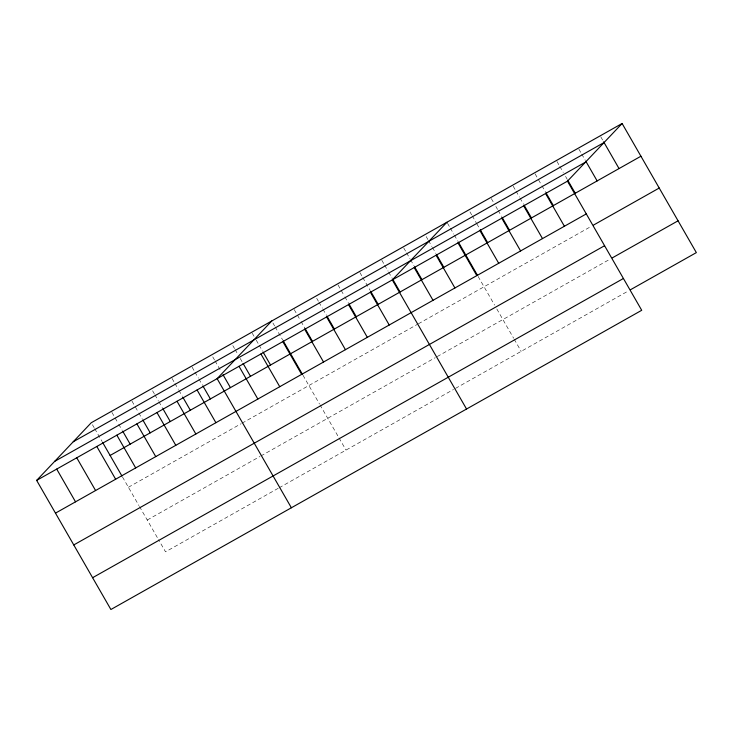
<?xml version="1.0" encoding="UTF-8"?>
<svg xmlns="http://www.w3.org/2000/svg" width="733" height="733" viewBox="0 0 733 733"><rect width="100%" height="100%" fill="white"/><g stroke="black" fill="none" stroke-linecap="round" stroke-linejoin="round"><path stroke-width="0.55" stroke-dasharray="3.67 2.75" d="M128.403 487.253L241.084 423.738M242.037 423.198L417.361 324.371M418.36 323.803L591.54 226.185M147.241 520.018L259.922 456.503M260.875 455.963L435.21 357.695M437.207 356.577L610.378 258.951M278.21 488.306L165.53 551.83L158.539 539.662M279.163 487.775L453.498 389.498M455.495 388.38L628.667 290.754M600.776 136.824L603.057 140.791M578.887 149.166L581.168 153.133M581.736 154.132L585.154 160.078M556.988 161.507L559.27 165.484M559.838 166.473L563.265 172.42M565.546 176.396L567.26 179.365M535.09 173.858L537.94 178.815M538.517 179.805L541.366 184.771M541.934 185.761L545.361 191.716M513.192 186.2L515.473 190.168M516.05 191.157L519.468 197.113M520.036 198.102L523.463 204.058M491.293 198.542L493.584 202.51M495.865 206.477L497.57 209.455M498.147 210.444L501.564 216.4M469.972 211.874L471.685 214.851M472.254 215.841L476.248 222.786M476.816 223.776L479.666 228.742M447.506 223.226L449.787 227.193M450.355 228.183L453.782 234.139M454.35 235.128L457.777 241.084M478.136 276.488L494.583 305.093M496.8 308.941L513.65 338.252M514.19 339.187L521.181 351.345M426.175 236.557L427.889 239.535M428.466 240.525L431.884 246.48M432.452 247.47L435.878 253.426M403.709 247.91L406 251.877M406.568 252.867L409.985 258.822M410.562 259.812L413.98 265.767M381.82 260.252L384.101 264.219M384.669 265.218L388.096 271.164M388.664 272.163L392.082 278.109M359.921 272.594L362.203 276.561M362.771 277.56L370.192 290.451M338.023 284.935L344.299 295.848M344.867 296.847L348.294 302.793M316.702 298.276L318.406 301.254M318.983 302.243L322.401 308.199M322.978 309.189L326.396 315.144M294.235 309.628L300.512 320.541M301.08 321.53L305.075 328.476M272.905 322.96L274.618 325.938M275.187 326.927L282.608 339.828M302.967 375.232L319.414 403.828M319.964 404.799L338.481 436.996M339.022 437.931L346.013 450.089M252.28 333.268L253.994 336.245M256.275 340.213L258.557 344.18M259.125 345.179L262.551 351.125M232.801 345.564L234.514 348.541M235.082 349.531L237.932 354.497M240.213 358.464L242.495 362.432M212.744 356.87L214.457 359.848M215.026 360.838L221.302 371.75M192.119 367.178L194.41 371.155M194.978 372.144L198.396 378.1M198.973 379.089L202.39 385.045M172.072 378.485L174.353 382.452M174.921 383.451L178.348 389.397M178.916 390.396L182.343 396.342M152.592 390.781L154.297 393.758M154.874 394.748L158.291 400.704M158.859 401.693L162.286 407.649M131.967 401.098L134.817 406.055M135.385 407.044L138.244 412.01M138.812 413L142.229 418.955M111.911 412.395L118.187 423.308M118.755 424.306L122.182 430.253M92.431 424.691L94.136 427.669M94.713 428.658L102.125 441.559M122.484 476.963L138.931 505.568M139.49 506.53L157.998 538.728"/><path stroke-width="1.1" d="M622.106 123.492L567.47 181.17L641.714 310.288L110.894 609.508L36.65 480.39L91.286 422.712L622.106 123.492L696.35 252.61L630.664 289.636M271.769 320.972L217.124 378.659L291.377 507.777M446.938 222.236L392.302 279.914L466.545 409.032M73.254 441.742L604.074 142.523M54.682 461.359L585.493 162.14M36.65 480.39L567.47 181.17M110.115 455.45L640.935 156.23M55.479 513.137L586.29 213.917M593.528 225.068L659.224 188.033M73.767 544.94L604.578 245.72M612.376 257.833L678.062 220.807M92.605 577.705L623.426 278.485M603.635 141.79L619.037 168.572M585.731 161.077L597.138 180.914M567.828 180.364L575.24 193.255M545.929 192.706L553.342 205.597M545.572 193.512L564.401 226.259M524.031 205.048L531.452 217.948M523.674 205.863L542.502 238.601M502.142 217.389L509.554 230.29M501.775 218.205L520.604 250.943M480.243 229.731L487.656 242.632M479.886 230.547L498.706 263.284M458.345 242.073L477.595 275.553M457.988 242.889L476.816 275.626M436.447 254.415L443.868 267.316M436.089 255.231L454.918 287.968M414.548 266.757L421.97 279.658M414.191 267.572L433.02 300.31M392.659 279.108L400.071 292M370.761 291.45L378.173 304.342M370.403 292.256L389.223 325.003M348.862 303.792L356.284 316.683M348.505 304.598L367.334 337.345M326.964 316.134L334.385 329.025M326.606 316.94L345.435 349.687M305.075 328.476L312.487 341.376M304.708 329.291L323.537 362.029M283.176 340.818L302.427 374.297M282.819 341.633L301.639 374.371M263.12 352.124L270.541 365.016M260.921 353.975L279.749 386.712M243.072 363.421L250.484 376.322M239.022 366.317L257.851 399.054M223.015 374.728L230.428 387.629M202.959 386.034L210.38 398.926M197.076 389.965L215.905 422.703M182.911 397.341L190.323 410.233M177.019 401.263L195.848 434.009M162.854 408.638L170.276 421.539M156.972 412.569L175.792 445.307M142.807 419.945L150.219 432.846M136.915 423.876L155.744 456.613M122.75 431.251L130.162 444.143M116.859 435.173L135.687 467.92M102.693 442.549L121.944 476.029M96.811 446.479L115.64 479.217M76.754 457.786L95.583 490.524M56.707 469.093L75.526 501.83"/></g></svg>
